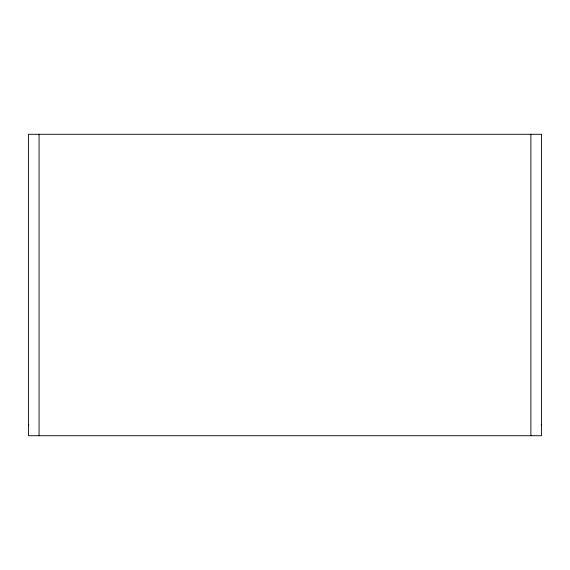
<?xml version="1.0" encoding="UTF-8"?>
<svg xmlns="http://www.w3.org/2000/svg" width="570" height="570" viewBox="0 0 570 570"><rect width="100%" height="100%" fill="white"/><g stroke="black" fill="none" stroke-linecap="round" stroke-linejoin="round"><path stroke-width="0.85" d="M28.536 425.142L28.899 425.142M541.137 425.142L541.5 425.142M530.891 134.285L530.891 435.715M39.074 134.285L39.074 435.715M541.464 134.285L28.5 134.285L28.536 435.715L541.5 435.715L541.464 134.285"/></g></svg>
